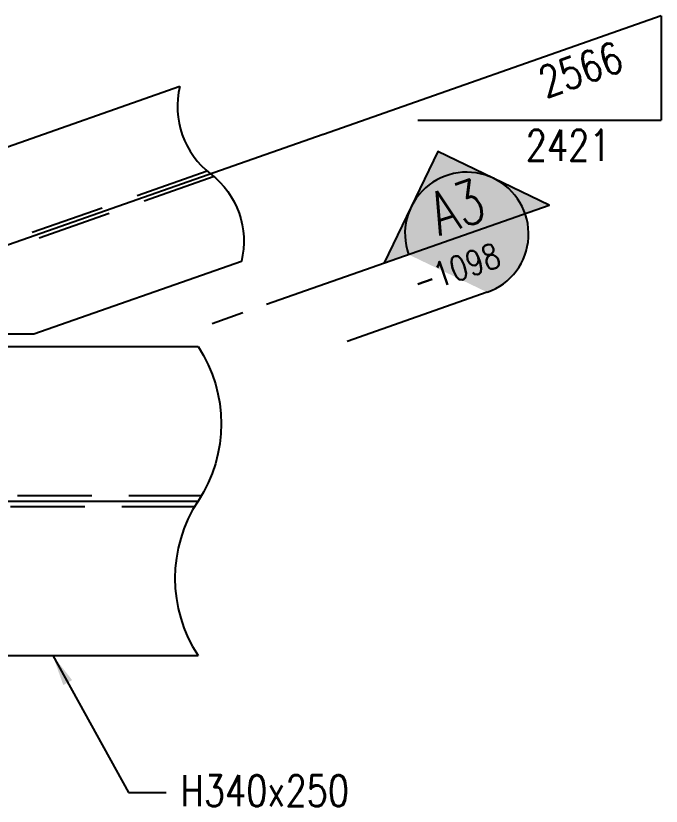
# Model space of a CAD drawing. Header units: millimetres. Extents: x 0 to 232280, y -26939 to 23794.
# Drawn here: x 97236 to 97758, y -23578 to -22938 of the extents above; entities that cross this region are included whole.
import ezdxf
from ezdxf.enums import TextEntityAlignment as Align

# ---------------------------------------------------------------- set-up
doc = ezdxf.new("R2010")
doc.units = ezdxf.units.MM
doc.header["$LTSCALE"] = 30
doc.linetypes.add('JNK-CENTER', pattern=[34, 30, -1.5, 1, -1.5])
doc.linetypes.add('JNK-HIDDEN', pattern=[3, 2, -1])
for name, color, linetype in [('CEN-R', 1, 'JNK-CENTER'), ('CON-C', 4, 'Continuous'), ('CON-G', 3, 'Continuous'), ('CON-W', 7, 'Continuous'), ('CON-Y', 2, 'Continuous'), ('HID-Y', 2, 'JNK-HIDDEN'), ('STL-OBJT', 7, 'Continuous')]:
    doc.layers.add(name, color=color, linetype=linetype)
doc.styles.add('SIMPLEX', font='simplex.shx', dxfattribs={"width": 0.8})
doc.dimstyles.new('DIM40', dxfattribs={"dimscale": 40, "dimtxt": 2.5, "dimasz": 2.5, "dimexe": 1, "dimexo": 1, "dimgap": 1, "dimtad": 1, "dimdec": 0, "dimdsep": 46, "dimtxsty": 'SIMPLEX', "dimcen": 0, "dimclrd": 7, "dimclre": 7, "dimclrt": 2, "dimadec": 1, "dimazin": 2, "dimtfac": 1, "dimtdec": 0, "dimtix": 1, "dimtmove": 2, "dimatfit": 2, "dimfxl": 1, "dimtolj": 1, "dimtzin": 0, "dimarcsym": 1})

# ---------------------------------------------------------------- blocks, each defined once
blk = doc.blocks.new('SECMARK1')
at = {"layer": 'CON-Y'}
h = blk.add_hatch(color=256, dxfattribs=at)
edge = h.paths.add_edge_path()
edge.add_line((21.82666666666668, 7.071067811865485), (18.29113276073393, 3.535533905932776))
edge.add_arc((21.82666666666668, 4.707345624410664e-14), 5.000000000000002, 44.99999999999977, 135.0000000000001, ccw=False)
edge.add_line((25.36220057259943, 3.535533905932773), (21.82666666666668, 7.071067811865485))
h = blk.add_hatch(color=256, dxfattribs=at)
edge = h.paths.add_edge_path()
edge.add_line((14.75559885480128, 4.707345624410664e-14), (16.82666666666668, 1.689559442740931e-14))
edge.add_arc((21.82666666666668, 4.618527782440651e-14), 5, 135.0000000000001, 180.0000000000003, ccw=False)
edge.add_line((18.29113276073393, 3.535533905932776), (14.75559885480128, 4.707345624410664e-14))
edge = h.paths.add_edge_path()
edge.add_arc((21.82666666666668, 4.736951571734001e-14), 5, 270, 540.0000000000005)
h = blk.add_hatch(color=256, dxfattribs=at)
edge = h.paths.add_edge_path()
edge.add_line((26.82666666666668, 4.332076805060308e-14), (28.89773447853207, 4.736951571734001e-14))
edge.add_line((28.89773447853207, 4.736951571734001e-14), (25.36220057259943, 3.535533905932773))
edge.add_arc((21.82666666666668, 4.951594689828198e-14), 5, -1.1368683772161603e-13, 44.999999999999716, ccw=False)
at = {"layer": 'CON-C'}
blk.add_line((0, 0), (2.633333333333307, 0), dxfattribs=at)
blk.add_lwpolyline([(4.666666666666639, 0), (28.89773447853207, 4.736951571734001e-14), (21.82666666666668, 7.071067811865485), (14.75559885480128, 4.736951571734001e-14)], dxfattribs=at)
at = {"layer": 'CON-Y'}
blk.add_line((21.82666666666668, -4.999999999999953), (9.823333333333341, -4.999999999999953), dxfattribs=at)
blk.add_arc((21.82666666666668, 4.736951571734001e-14), 5, 270, 180.0000000000004, dxfattribs=at)
at = {"layer": 'CON-C', "style": 'SIMPLEX', "width": 0.8}
blk.add_attdef('TAG', text='', height=3.5, dxfattribs=at).set_placement((21.80333333333334, 0.5800000000000568), align=Align.CENTER)
at = {"layer": 'CON-Y', "style": 'SIMPLEX', "width": 0.8}
blk.add_attdef('H0000-0000', text='', height=2, dxfattribs=at).set_placement((24.66333333333334, -3.379999999999943), align=Align.RIGHT)

msp = doc.modelspace()

# ---------------------------------------------------------------- linework, layer by layer
at = {"layer": 'CEN-R'}
for p, q in [((97484.45640385582, -23034.39895437328), (96639.75879255406, -23330.96771505339)), ((95704.61562257158, -23330.9677150534), (97383.40762281386, -23330.9677150534))]:
    msp.add_line(p, q, dxfattribs=at)
at = {"layer": 'CON-G'}
for p, q in [((97368.7222341086, -22995.54436214652), (96797.86936659389, -23195.96771505341)), ((97418.41278550061, -23137.07474440551), (97250.6717479259, -23195.96771505341)), ((97250.6717479259, -23195.96771505341), (96797.86936659389, -23195.96771505341)), ((95704.6156225717, -23205.9677150534), (97383.40762281397, -23205.9677150534)), ((95704.61562257164, -23455.9677150534), (97383.40762281389, -23455.9677150534))]:
    msp.add_line(p, q, dxfattribs=at)
at = {"layer": 'CON-W'}
for p, q in [((97757.96376630382, -22938.37199936261), (97484.80145263963, -23034.27780961234)), ((97757.96376630382, -22938.37199936261), (97757.96376630379, -23022.69719167171)), ((97561.26700442116, -23022.69719167172), (97757.96376630379, -23022.69719167171))]:
    msp.add_line(p, q, dxfattribs=at)
for points in [[(97368.7222341086, -22995.54436214657, 0.2992863225903411), (97393.56750980462, -23066.30955327604, -0.2992863225907001), (97418.41278550061, -23137.0747444055)], [(97383.40762281392, -23205.9677150533, -0.2992863225903411), (97383.40762281392, -23330.9677150533, 0.2992863225907001), (97383.40762281392, -23455.9677150533)]]:
    msp.add_lwpolyline(points, format="xyb", dxfattribs=at)
at = {"layer": 'HID-Y'}
for p, q in [((97390.81582888568, -23064.09612423779), (97015.21450963325, -23195.96771505341)), ((97396.3191907235, -23068.52298231427), (97033.32660488656, -23195.96771505341)), ((95707.42615086347, -23326.4677150534), (97386.21815110574, -23326.4677150534)), ((95701.8050942797, -23335.4677150534), (97380.59709452197, -23335.4677150534))]:
    msp.add_line(p, q, dxfattribs=at)
at = {"layer": 'STL-OBJT'}
msp.add_line((97327.02327926079, -23566.74140598411), (97357.48503164767, -23566.74140598411), dxfattribs=at)

# ---------------------------------------------------------------- block references
at = {"layer": 'CON-W'}
ref = msp.add_blockref('SECMARK1', (97394.78768994592, -23187.19933593295), dxfattribs=dict(at, xscale=10, yscale=10, zscale=10, rotation=19.3458982580349))
ref.add_attrib('H0000-0000', '-1098', dxfattribs={"layer": 'CON-Y', "height": 20, "rotation": 19.34589825821656, "style": 'SIMPLEX', "width": 0.8}).set_placement((97629.89520492495, -23140.47705658767), align=Align.RIGHT)
ref.add_attrib('TAG', 'A3', dxfattribs={"layer": 'CON-C', "height": 34.99999999999999, "rotation": 19.34589825821656, "style": 'SIMPLEX', "width": 0.75}).set_placement((97598.58859537117, -23109.49885078448), align=Align.CENTER)

# ---------------------------------------------------------------- texts
at = {"layer": 'CON-Y', "style": 'SIMPLEX', "width": 0.8}
msp.add_text('2566', height=25, rotation=19.3458982583228, dxfattribs=at).set_placement((97664.61729468245, -23004.93954173851))
for s, p in [('2421', (97648.43359404651, -23055.59924173533)), ('H340x250', (97369.25745059663, -23577.87759526777))]:
    msp.add_text(s, height=25, dxfattribs=at).set_placement(p)

# ---------------------------------------------------------------- leaders
at = {"layer": 'CON-G'}
msp.add_leader([(97265.90583521413, -23455.9677150535), (97327.02327926079, -23566.74140598411)], dimstyle='DIM40', override={"dimscale": 10, "dimgap": 1, "dimtad": 0, "dimtix": 0, "dimtfill": 1}, dxfattribs=at)

doc.saveas('drawing.dxf')
